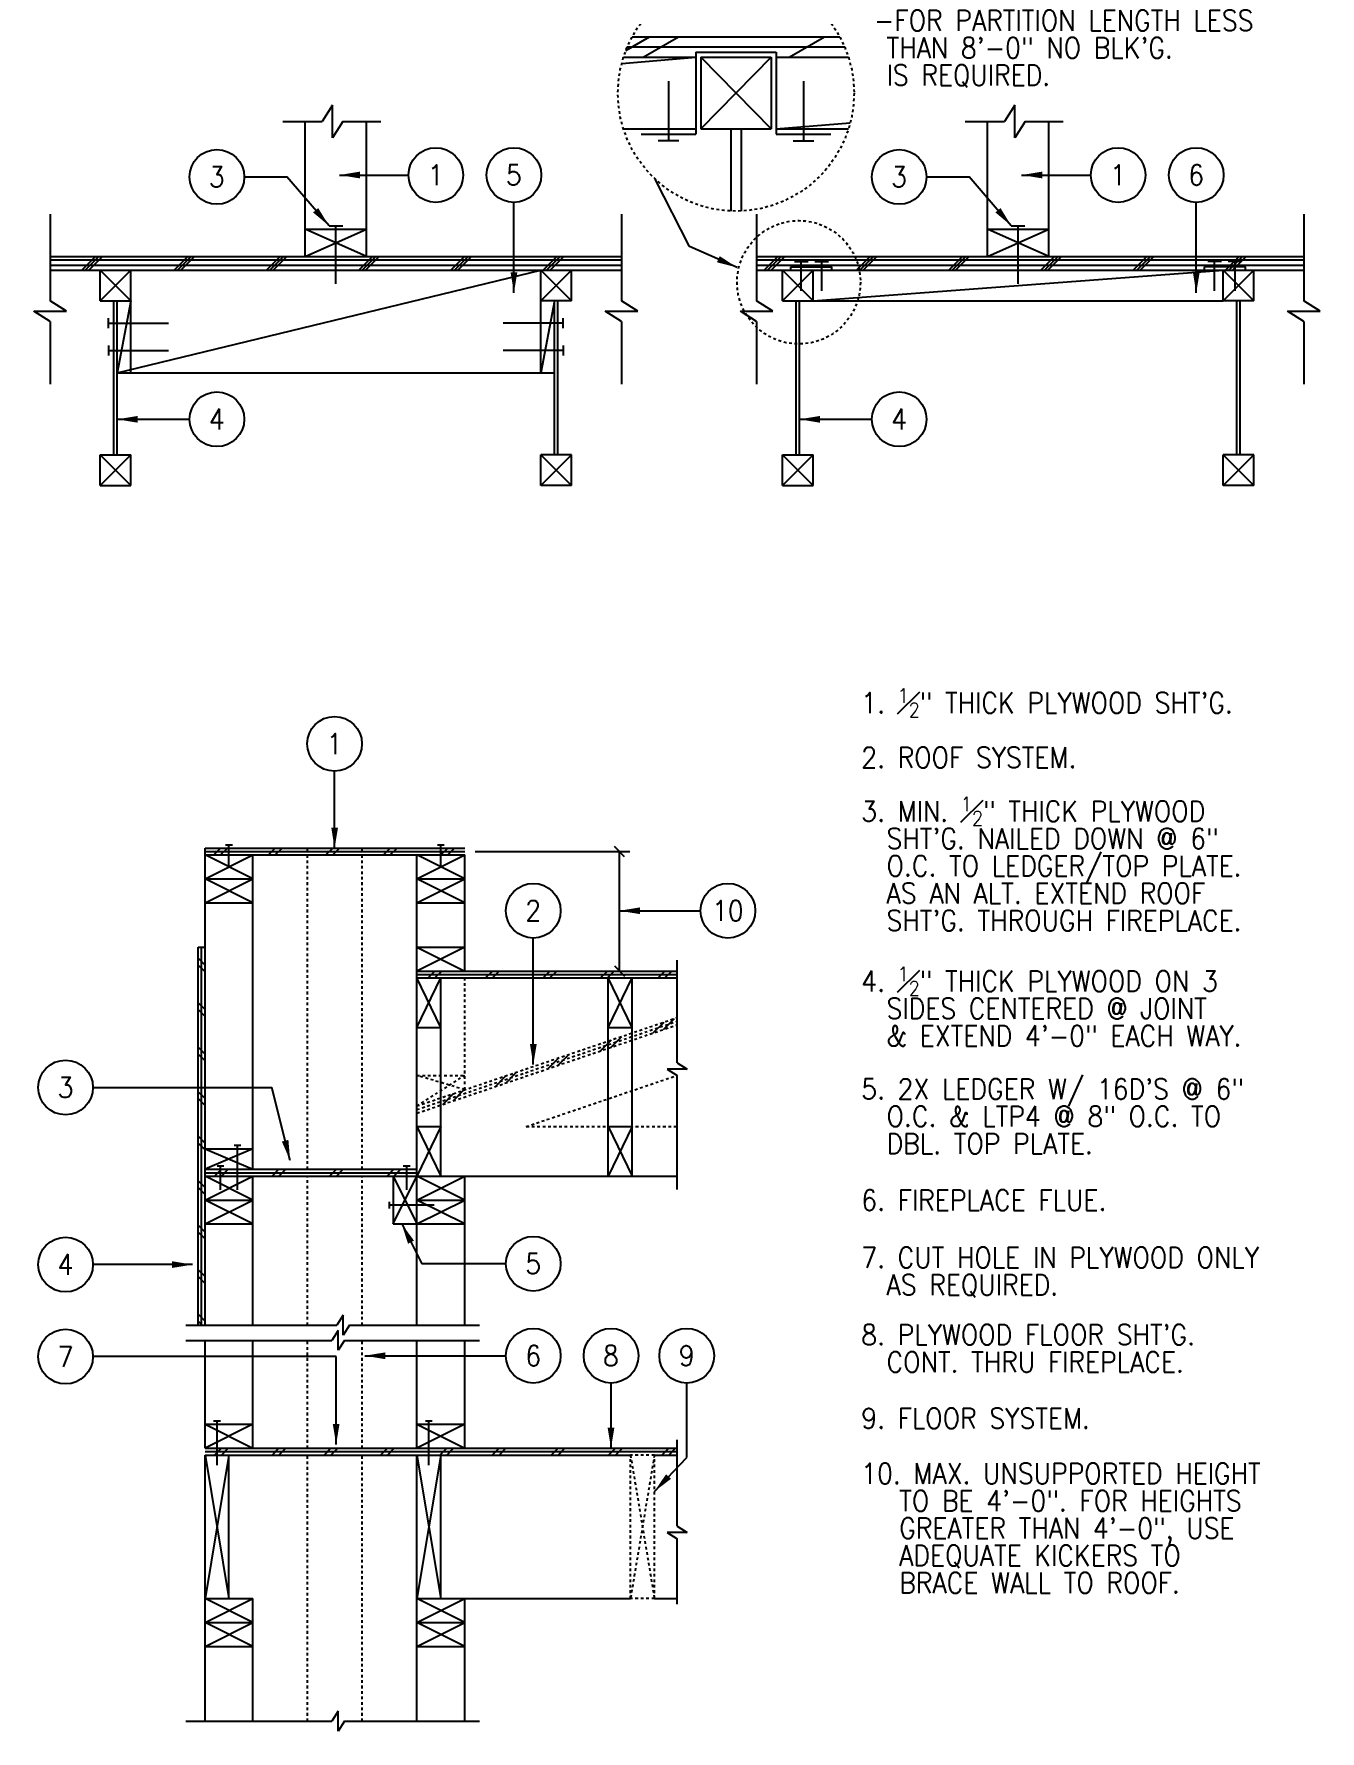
# Model space of a CAD drawing. Header units: inches. Extents: x 3 to 1706, y 9 to 286.
# Drawn here: x 110.1 to 157.1, y 10.2 to 72.3 of the extents above; entities that cross this region are included whole.
import ezdxf
from ezdxf.enums import TextEntityAlignment as Align

# ---------------------------------------------------------------- set-up
doc = ezdxf.new("R2010")
doc.units = ezdxf.units.IN
doc.header["$LTSCALE"] = 0.5
doc.header["$MEASUREMENT"] = 0
doc.linetypes.add('HIDDEN2', pattern=[0.1875, 0.125, -0.0625])
for name, color, linetype in [('A-ANNO-DIMS', 7, 'Continuous'), ('A-ANNO-NOTE', 7, 'Continuous'), ('A-ANNO-SYMB', 7, 'Continuous'), ('A-DETL-IDEN', 7, 'Continuous'), ('A-DETL-MCUT', 2, 'Continuous'), ('A-DETL-PATT', 8, 'Continuous')]:
    doc.layers.add(name, color=color, linetype=linetype)
doc.styles.add('NOTE', font='romans.shx', dxfattribs={"width": 0.9})
doc.dimstyles.new('NOTE8', dxfattribs={"dimscale": 8, "dimtxt": 0.09375, "dimasz": 0.046875, "dimexe": 0.046875, "dimexo": 0.046875, "dimgap": 0.046875, "dimtad": 1, "dimdec": 4, "dimzin": 3, "dimdsep": 46, "dimlunit": 4, "dimtxsty": 'NOTE', "dimblk": 'OBLIQUE', "dimcen": 0.046875, "dimadec": 0, "dimazin": 0, "dimtfac": 0.75, "dimtdec": 4, "dimtofl": 0, "dimtmove": 2, "dimatfit": 3, "dimldrblk": 'OBLIQUE', "dimfxl": 0, "dimfrac": 1, "dimtolj": 1, "dimtzin": 0, "dimarcsym": 0})
doc.dimstyles.new('TEXT8', dxfattribs={"dimscale": 8, "dimtxt": 0.09375, "dimasz": 0.09375, "dimexe": 0.046875, "dimexo": 0.046875, "dimgap": 0.046875, "dimtad": 0, "dimdec": 4, "dimzin": 3, "dimdsep": 46, "dimlunit": 4, "dimtxsty": 'NOTE', "dimcen": 0.046875, "dimadec": 0, "dimazin": 0, "dimtfac": 0.75, "dimtdec": 4, "dimtofl": 0, "dimtmove": 2, "dimatfit": 3, "dimfxl": 0, "dimfrac": 1, "dimtolj": 1, "dimtzin": 0, "dimarcsym": 0})

# ---------------------------------------------------------------- blocks, each defined once
blk = doc.blocks.new('IDEN1')
blk.add_circle((0, 0), 1.5)
at = {"style": 'NOTE', "width": 0.9}
blk.add_attdef('#', text='', height=1.125, dxfattribs=at).set_placement((-0.006, 0.004), align=Align.MIDDLE)
blk = doc.blocks.new('_Oblique')
at = {"color": 0, "lineweight": -2}
blk.add_line((-0.5, -0.5), (0.5, 0.5), dxfattribs=at)
blk = doc.blocks.new('*D55')
at = {"layer": 'A-ANNO-DIMS', "color": 0, "lineweight": -2}
for p, q in [((126.209, 42.367), (131.87, 42.367)), ((131.495, 37.992), (131.495, 42.367)), ((131.761, 37.992), (131.87, 37.992))]:
    blk.add_line(p, q, dxfattribs=at)
at = {"layer": 'Defpoints', "color": 0}
for p in [(125.834, 42.367), (131.495, 42.367), (131.386, 37.992)]:
    blk.add_point(p, dxfattribs=at)
at = {"layer": 'A-ANNO-DIMS', "color": 0, "lineweight": -2, "xscale": 0.375, "yscale": 0.375, "zscale": 0.375}
for p, rotation in [((131.495, 42.367), 90), ((131.495, 37.992), 270)]:
    blk.add_blockref('_Oblique', p, dxfattribs=dict(at, rotation=rotation))

msp = doc.modelspace()

# ---------------------------------------------------------------- linework, layer by layer
at = {"layer": 'A-ANNO-SYMB'}
for p, q in [((120.99172, 69.67312), (120.61455, 69.07709)), ((120.99172, 68.48106), (120.99172, 69.67312)), ((145.95124, 69.67312), (145.57407, 69.07709)), ((145.95124, 68.48106), (145.95124, 69.67312)), ((119.17627, 69.07709), (120.61455, 69.07709)), ((121.36889, 69.07709), (120.99172, 68.48106)), ((121.36889, 69.07709), (122.76218, 69.07709)), ((144.13579, 69.07709), (145.57407, 69.07709)), ((146.32841, 69.07709), (145.95124, 68.48106)), ((146.32841, 69.07709), (147.7217, 69.07709)), ((117.76701, 67.0494), (119.32932, 67.0494)), ((142.72653, 67.0494), (144.28884, 67.0494)), ((110.67108, 65.6836), (110.67108, 62.5184)), ((131.56565, 65.6836), (131.56565, 62.5184)), ((136.51234, 65.6836), (136.51234, 62.5184)), ((156.52517, 65.6836), (156.52517, 62.5184)), ((110.07504, 62.14123), (111.26711, 62.14123)), ((110.67108, 61.76406), (110.07504, 62.14123)), ((111.26711, 62.14123), (110.67108, 62.5184)), ((130.96962, 62.14123), (132.16168, 62.14123)), ((131.56565, 61.76406), (130.96962, 62.14123)), ((132.16168, 62.14123), (131.56565, 62.5184)), ((136.51234, 61.76406), (135.91631, 62.14123)), ((135.91631, 62.14123), (137.10838, 62.14123)), ((137.10838, 62.14123), (136.51234, 62.5184)), ((155.92914, 62.14123), (157.12121, 62.14123)), ((156.52517, 61.76406), (155.92914, 62.14123)), ((157.12121, 62.14123), (156.52517, 62.5184)), ((110.67108, 61.76406), (110.67108, 59.46078)), ((131.56565, 61.76406), (131.56565, 59.46078)), ((136.51234, 61.76406), (136.51234, 59.46078)), ((156.52517, 61.76406), (156.52517, 59.46078)), ((133.60278, 34.63324), (133.60278, 38.39027)), ((133.24006, 34.40372), (133.60278, 34.17419)), ((133.9655, 34.40372), (133.24006, 34.40372)), ((133.60278, 34.63324), (133.9655, 34.40372)), ((133.60278, 30.00241), (133.60278, 34.17419)), ((112.23415, 33.73454), (118.7759, 33.73454)), ((127.34231, 27.28806), (124.26943, 27.28806)), ((115.62783, 25.04058), (121.15663, 25.04058)), ((121.20374, 24.84521), (120.97421, 24.4825)), ((121.38616, 25.4033), (121.15663, 25.04058)), ((121.20374, 24.11978), (121.20374, 24.84521)), ((121.38616, 24.67786), (121.38616, 25.4033)), ((121.61569, 25.04058), (121.38616, 24.67786)), ((121.61569, 25.04058), (126.37426, 25.04058)), ((115.62783, 24.4825), (120.97421, 24.4825)), ((121.43327, 24.4825), (121.20374, 24.11978)), ((121.43327, 24.4825), (126.37426, 24.4825)), ((121.12983, 23.88652), (112.23415, 23.88652)), ((133.95484, 20.20118), (133.95484, 22.91916)), ((133.60278, 17.68266), (133.60278, 20.83848)), ((133.9655, 17.45313), (133.24006, 17.45313)), ((133.24006, 17.45313), (133.60278, 17.22361)), ((133.60278, 17.68266), (133.9655, 17.45313)), ((133.60278, 14.8341), (133.60278, 17.22361)), ((121.20374, 10.91386), (120.97421, 10.55114)), ((121.20374, 10.18842), (121.20374, 10.91386)), ((115.62783, 10.55114), (120.97421, 10.55114)), ((121.43327, 10.55114), (121.20374, 10.18842)), ((121.43327, 10.55114), (126.37426, 10.55114))]:
    msp.add_line(p, q, dxfattribs=at)
at = {"layer": 'A-DETL-IDEN'}
msp.add_line((134.05582, 64.50413), (132.80535, 66.96125), dxfattribs=at)
at = {"layer": 'A-DETL-IDEN', "linetype": 'HIDDEN2'}
for centre, radius in [((135.75575, 70.11631), 4.31964), ((138.05148, 63.19431), 2.25723)]:
    msp.add_circle(centre, radius, dxfattribs=at)
at = {"layer": 'A-DETL-MCUT'}
for p, q in [((131.96031, 72.17881), (139.55119, 72.17881)), ((131.57465, 71.20149), (134.287, 71.42881)), ((131.64034, 71.42881), (134.287, 71.42881)), ((134.287, 71.61631), (134.287, 68.61631)), ((134.287, 71.61631), (137.2245, 71.61631)), ((134.4745, 71.42881), (134.4745, 68.80381)), ((134.4745, 71.42881), (137.037, 71.42881)), ((134.4745, 71.42881), (137.037, 68.80381)), ((137.037, 71.42881), (134.4745, 68.80381)), ((137.037, 71.42881), (137.037, 68.80381)), ((137.2245, 71.61631), (137.2245, 68.61631)), ((137.2245, 71.42881), (139.87117, 71.42881)), ((133.287, 70.55381), (133.287, 68.36631)), ((138.2245, 70.55381), (138.2245, 68.36631)), ((119.99336, 64.13657), (119.99336, 69.07709)), ((122.24336, 64.13657), (122.24336, 69.07709)), ((137.2245, 68.80381), (139.93686, 69.03114)), ((144.95289, 64.13657), (144.95289, 69.07709)), ((147.20289, 64.13657), (147.20289, 69.07709)), ((131.64034, 68.80381), (134.287, 68.80381)), ((132.287, 68.61631), (134.287, 68.61631)), ((133.662, 68.36631), (132.912, 68.36631)), ((134.4745, 68.80381), (137.037, 68.80381)), ((135.56825, 68.80381), (135.56825, 65.80075)), ((135.94325, 68.80381), (135.94325, 65.80075)), ((137.2245, 68.80381), (139.87117, 68.80381)), ((137.2245, 68.61631), (139.2245, 68.61631)), ((137.8495, 68.36631), (138.5995, 68.36631)), ((120.86836, 65.26157), (121.36836, 65.26157)), ((121.11836, 63.13657), (121.11836, 65.26157)), ((145.82789, 65.26157), (146.32789, 65.26157)), ((146.07789, 63.13657), (146.07789, 65.26157)), ((119.99336, 65.13657), (122.24336, 65.13657)), ((119.99336, 64.13657), (122.24336, 65.13657)), ((122.24336, 64.13657), (119.99336, 65.13657)), ((147.20289, 64.13657), (144.95289, 65.13657)), ((144.95289, 64.13657), (147.20289, 65.13657)), ((144.95289, 65.13657), (147.20289, 65.13657)), ((110.67108, 64.13657), (131.56565, 64.13657)), ((136.51234, 64.13657), (156.52517, 64.13657)), ((110.67108, 63.63657), (131.56565, 63.63657)), ((112.49336, 62.51157), (112.49336, 63.63657)), ((113.61836, 62.51157), (112.49336, 63.63657)), ((112.49336, 62.51157), (113.61836, 63.63657)), ((113.11836, 59.88657), (128.61836, 63.63657)), ((113.61836, 59.88657), (113.61836, 63.63657)), ((128.61836, 59.88657), (128.61836, 63.63657)), ((129.74336, 62.51157), (128.61836, 63.63657)), ((128.61836, 62.51157), (129.74336, 63.63657)), ((129.74336, 62.51157), (129.74336, 63.63657)), ((136.51234, 63.63657), (156.52517, 63.63657)), ((137.45289, 62.51157), (138.57789, 63.63657)), ((138.57789, 62.51157), (137.45289, 63.63657)), ((137.45289, 62.51157), (137.45289, 63.63657)), ((137.76539, 63.76157), (139.26539, 63.76157)), ((137.76539, 63.63657), (137.76539, 63.76157)), ((137.89039, 63.94907), (138.39039, 63.94907)), ((138.14039, 62.87697), (138.14039, 63.94907)), ((138.57789, 62.51157), (153.57789, 63.63657)), ((138.57789, 62.51157), (138.57789, 63.63657)), ((138.64039, 63.94907), (139.14039, 63.94907)), ((138.89039, 62.87697), (138.89039, 63.94907)), ((139.26539, 63.63657), (139.26539, 63.76157)), ((154.39039, 63.76157), (152.89039, 63.76157)), ((152.89039, 63.63657), (152.89039, 63.76157)), ((153.51539, 63.94907), (153.01539, 63.94907)), ((153.26539, 62.87697), (153.26539, 63.94907)), ((153.57789, 62.51157), (153.57789, 63.63657)), ((153.57789, 62.51157), (154.70289, 63.63657)), ((154.70289, 62.51157), (153.57789, 63.63657)), ((154.26539, 63.94907), (153.76539, 63.94907)), ((154.01539, 62.87697), (154.01539, 63.94907)), ((154.39039, 63.63657), (154.39039, 63.76157)), ((154.70289, 62.51157), (154.70289, 63.63657)), ((112.49336, 62.51157), (113.61836, 62.51157)), ((112.99336, 56.88657), (112.99336, 62.51157)), ((113.11836, 56.88657), (113.11836, 62.51157)), ((113.61836, 62.51157), (113.11836, 59.88657)), ((129.11836, 62.51157), (128.61836, 59.88657)), ((129.74336, 62.51157), (128.61836, 62.51157)), ((129.11836, 56.88657), (129.11836, 62.51157)), ((129.24336, 56.88657), (129.24336, 62.51157)), ((137.45289, 62.51157), (138.57789, 62.51157)), ((137.95289, 56.88657), (137.95289, 62.51157)), ((138.07789, 56.88657), (138.07789, 62.51157)), ((138.57789, 62.51157), (153.57789, 62.51157)), ((154.70289, 62.51157), (153.57789, 62.51157)), ((154.07789, 56.88657), (154.07789, 62.51157)), ((154.20289, 56.88657), (154.20289, 62.51157)), ((112.80586, 61.51157), (112.80586, 61.88657)), ((112.80586, 61.69907), (114.99336, 61.69907)), ((129.43086, 61.69907), (127.24336, 61.69907)), ((129.43086, 61.51157), (129.43086, 61.88657)), ((112.80586, 60.88657), (112.80586, 60.51157)), ((129.43086, 60.88657), (129.43086, 60.51157)), ((112.80586, 60.69907), (114.99336, 60.69907)), ((129.43086, 60.69907), (127.24336, 60.69907)), ((113.11836, 59.88657), (129.11836, 59.88657)), ((112.49336, 55.76157), (113.61836, 56.88657)), ((113.61836, 55.76157), (112.49336, 56.88657)), ((112.49336, 55.76157), (112.49336, 56.88657)), ((112.49336, 56.88657), (113.61836, 56.88657)), ((113.61836, 55.76157), (113.61836, 56.88657)), ((129.74336, 56.88657), (128.61836, 56.88657)), ((128.61836, 55.76157), (128.61836, 56.88657)), ((129.74336, 55.76157), (128.61836, 56.88657)), ((128.61836, 55.76157), (129.74336, 56.88657)), ((129.74336, 55.76157), (129.74336, 56.88657)), ((137.45289, 56.88657), (138.57789, 56.88657)), ((137.45289, 55.76157), (138.57789, 56.88657)), ((138.57789, 55.76157), (137.45289, 56.88657)), ((137.45289, 55.76157), (137.45289, 56.88657)), ((138.57789, 55.76157), (138.57789, 56.88657)), ((153.57789, 55.76157), (154.70289, 56.88657)), ((154.70289, 55.76157), (153.57789, 56.88657)), ((153.57789, 55.76157), (153.57789, 56.88657)), ((154.70289, 56.88657), (153.57789, 56.88657)), ((154.70289, 55.76157), (154.70289, 56.88657)), ((112.49336, 55.76157), (113.61836, 55.76157)), ((129.74336, 55.76157), (128.61836, 55.76157)), ((137.45289, 55.76157), (138.57789, 55.76157)), ((154.70289, 55.76157), (153.57789, 55.76157)), ((116.33439, 25.04058), (116.33439, 42.49154)), ((116.33439, 42.49154), (125.83439, 42.49154)), ((116.33439, 41.36654), (118.08439, 42.24154)), ((118.08439, 41.36654), (116.33439, 42.24154)), ((116.33439, 42.24154), (125.83439, 42.24154)), ((117.08439, 42.61654), (117.33439, 42.61654)), ((117.20939, 41.80404), (117.20939, 42.61654)), ((118.08439, 30.74154), (118.08439, 42.24154)), ((124.08439, 37.99154), (124.08439, 42.24154)), ((124.08439, 41.36654), (125.83439, 42.24154)), ((125.83439, 41.36654), (124.08439, 42.24154)), ((124.83439, 42.61654), (125.08439, 42.61654)), ((124.95939, 41.80404), (124.95939, 42.61654)), ((125.83439, 37.99154), (125.83439, 42.24154)), ((116.33439, 41.36654), (118.08439, 41.36654)), ((118.08439, 40.49154), (116.33439, 41.36654)), ((116.33439, 40.49154), (118.08439, 41.36654)), ((124.08439, 41.36654), (125.83439, 41.36654)), ((125.83439, 40.49154), (124.08439, 41.36654)), ((124.08439, 40.49154), (125.83439, 41.36654)), ((116.33439, 40.49154), (118.08439, 40.49154)), ((124.08439, 40.49154), (125.83439, 40.49154)), ((116.08439, 25.04058), (116.08439, 38.86654)), ((116.08439, 38.86654), (116.33439, 38.86654)), ((124.08439, 38.86654), (125.83439, 37.99154)), ((125.83439, 38.86654), (124.08439, 37.99154)), ((124.08439, 38.86654), (125.83439, 38.86654)), ((124.08439, 37.99154), (133.60278, 37.99154)), ((124.08439, 25.04058), (124.08439, 37.99154)), ((124.08439, 37.74154), (133.60278, 37.74154)), ((124.08439, 35.92904), (124.95939, 37.74154)), ((124.95939, 35.92904), (124.08439, 37.74154)), ((124.95939, 30.49154), (124.95939, 37.74154)), ((131.08439, 30.49154), (131.08439, 37.74154)), ((131.95939, 35.92904), (131.08439, 37.74154)), ((131.08439, 35.92904), (131.95939, 37.74154)), ((131.95939, 30.49154), (131.95939, 37.74154)), ((124.08439, 35.92904), (124.95939, 35.92904)), ((131.08439, 35.92904), (131.95939, 35.92904)), ((124.08439, 32.30404), (124.95939, 30.49154)), ((124.95939, 32.30404), (124.08439, 30.49154)), ((124.08439, 32.30404), (124.95939, 32.30404)), ((131.08439, 32.30404), (131.95939, 32.30404)), ((131.08439, 32.30404), (131.95939, 30.49154)), ((131.95939, 32.30404), (131.08439, 30.49154)), ((116.33439, 31.49154), (118.08439, 31.49154)), ((116.33439, 31.49154), (118.08439, 30.74154)), ((118.08439, 31.49154), (116.33439, 30.74154)), ((117.64689, 31.61654), (117.39689, 31.61654)), ((117.52189, 29.99154), (117.52189, 31.61654)), ((116.33439, 30.74154), (124.08439, 30.74154)), ((116.33439, 30.49154), (133.60278, 30.49154)), ((116.33439, 29.61654), (118.08439, 30.49154)), ((118.08439, 29.61654), (116.33439, 30.49154)), ((116.77189, 30.86654), (117.02189, 30.86654)), ((116.89689, 29.99154), (116.89689, 30.86654)), ((118.08439, 25.04058), (118.08439, 30.49154)), ((123.20939, 30.49154), (123.20939, 28.74154)), ((123.20939, 28.74154), (124.08439, 30.49154)), ((123.20939, 30.49154), (124.08439, 28.74154)), ((123.58439, 30.86654), (123.83439, 30.86654)), ((123.70939, 29.99154), (123.70939, 30.86654)), ((124.08439, 29.61654), (125.83439, 30.49154)), ((125.83439, 29.61654), (124.08439, 30.49154)), ((125.83439, 25.04058), (125.83439, 30.49154)), ((116.33439, 29.61654), (118.08439, 29.61654)), ((118.08439, 28.74154), (116.33439, 29.61654)), ((116.33439, 28.74154), (118.08439, 29.61654)), ((123.08439, 29.30404), (123.08439, 29.55404)), ((124.70939, 29.42904), (123.08439, 29.42904)), ((124.08439, 29.61654), (125.83439, 29.61654)), ((125.83439, 28.74154), (124.08439, 29.61654)), ((124.08439, 28.74154), (125.83439, 29.61654)), ((116.33439, 28.74154), (118.08439, 28.74154)), ((123.20939, 28.74154), (125.83439, 28.74154)), ((116.33439, 20.53769), (116.33439, 24.4825)), ((118.08439, 20.53769), (118.08439, 24.4825)), ((124.08439, 20.53769), (124.08439, 24.4825)), ((125.83439, 20.53769), (125.83439, 24.4825)), ((116.33439, 21.41269), (118.08439, 21.41269)), ((118.08439, 21.41269), (116.33439, 20.53769)), ((116.33439, 21.41269), (118.08439, 20.53769)), ((116.64689, 21.53769), (116.89689, 21.53769)), ((116.77189, 19.91269), (116.77189, 21.53769)), ((124.08439, 21.41269), (125.83439, 20.53769)), ((125.83439, 21.41269), (124.08439, 20.53769)), ((124.08439, 21.41269), (125.83439, 21.41269)), ((124.39689, 21.53769), (124.64689, 21.53769)), ((124.52189, 19.91269), (124.52189, 21.53769)), ((116.33439, 20.53769), (133.60278, 20.53769)), ((116.33439, 10.55114), (116.33439, 20.28769)), ((116.33439, 20.28769), (131.89689, 20.28769)), ((117.20939, 20.28769), (116.33439, 15.03769)), ((116.33439, 20.28769), (117.20939, 15.03769)), ((117.20939, 15.03769), (117.20939, 20.28769)), ((124.08439, 20.28769), (124.95939, 15.03769)), ((124.95939, 20.28769), (124.08439, 15.03769)), ((124.08439, 10.55114), (124.08439, 20.28769)), ((124.95939, 15.03769), (124.95939, 20.28769)), ((132.77189, 20.28769), (133.60278, 20.28769)), ((116.33439, 15.03769), (118.08439, 15.03769)), ((118.08439, 14.16269), (116.33439, 15.03769)), ((116.33439, 14.16269), (118.08439, 15.03769)), ((118.08439, 10.55114), (118.08439, 15.03769)), ((124.08439, 14.16269), (125.83439, 15.03769)), ((125.83439, 14.16269), (124.08439, 15.03769)), ((124.08439, 15.03769), (131.89689, 15.03769)), ((125.83439, 10.55114), (125.83439, 15.03769)), ((132.77189, 15.03769), (133.60278, 15.03769)), ((116.33439, 14.16269), (118.08439, 14.16269)), ((116.33439, 13.28769), (118.08439, 14.16269)), ((118.08439, 13.28769), (116.33439, 14.16269)), ((125.83439, 13.28769), (124.08439, 14.16269)), ((124.08439, 13.28769), (125.83439, 14.16269)), ((124.08439, 14.16269), (125.83439, 14.16269)), ((116.33439, 13.28769), (118.08439, 13.28769)), ((124.08439, 13.28769), (125.83439, 13.28769))]:
    msp.add_line(p, q, dxfattribs=at)
at = {"layer": 'A-DETL-MCUT', "linetype": 'HIDDEN2'}
for p, q in [((120.08439, 30.74154), (120.08439, 42.49154)), ((122.08439, 30.74154), (122.08439, 42.49154)), ((125.83439, 33.65235), (125.83439, 37.74154)), ((124.08439, 33.05831), (133.60278, 36.28937)), ((124.08439, 32.7943), (133.60278, 36.02536)), ((124.08439, 34.17904), (125.83439, 34.17904)), ((124.08439, 33.05831), (125.83439, 34.17904)), ((125.83439, 33.65235), (124.08439, 34.17904)), ((128.08439, 32.30404), (133.5996, 34.1762)), ((128.08439, 32.30404), (133.60278, 32.30404)), ((120.08439, 25.04058), (120.08439, 30.49154)), ((122.08439, 25.04058), (122.08439, 30.49154)), ((120.08439, 20.53769), (120.08439, 24.4825)), ((122.08439, 20.53769), (122.08439, 24.4825)), ((120.08439, 10.55114), (120.08439, 20.28769)), ((122.08439, 10.55114), (122.08439, 20.28769)), ((131.89689, 20.28769), (132.77189, 15.03769)), ((132.77189, 20.28769), (131.89689, 15.03769)), ((131.89689, 15.03769), (131.89689, 20.28769)), ((132.77189, 20.28769), (131.89689, 20.28769)), ((132.77189, 15.03769), (132.77189, 20.28769)), ((132.77189, 15.03769), (131.89689, 15.03769))]:
    msp.add_line(p, q, dxfattribs=at)
at = {"layer": 'A-DETL-PATT'}
for p, q in [((131.72812, 71.67754), (132.59635, 72.17881)), ((132.35683, 71.42881), (133.65587, 72.17881)), ((137.69903, 71.42881), (138.99807, 72.17881)), ((131.77937, 71.80381), (139.73214, 71.80381)), ((110.67108, 64.01157), (131.56565, 64.01157)), ((111.82856, 63.63657), (112.32856, 64.13657)), ((111.95356, 63.63657), (112.45356, 64.13657)), ((112.07856, 63.63657), (112.57856, 64.13657)), ((115.20356, 63.63657), (115.70356, 64.13657)), ((115.32856, 63.63657), (115.82856, 64.13657)), ((115.45356, 63.63657), (115.95356, 64.13657)), ((118.57856, 63.63657), (119.07856, 64.13657)), ((118.70356, 63.63657), (119.20356, 64.13657)), ((118.82856, 63.63657), (119.32856, 64.13657)), ((121.95356, 63.63657), (122.45356, 64.13657)), ((122.07856, 63.63657), (122.57856, 64.13657)), ((122.20356, 63.63657), (122.70356, 64.13657)), ((125.32856, 63.63657), (125.82856, 64.13657)), ((125.45356, 63.63657), (125.95356, 64.13657)), ((125.57856, 63.63657), (126.07856, 64.13657)), ((128.70356, 63.63657), (129.20356, 64.13657)), ((128.82856, 63.63657), (129.32856, 64.13657)), ((128.95356, 63.63657), (129.45356, 64.13657)), ((136.51234, 64.01157), (156.52517, 64.01157)), ((136.78809, 63.63657), (137.28809, 64.13657)), ((136.91309, 63.63657), (137.41309, 64.13657)), ((137.03809, 63.63657), (137.53809, 64.13657)), ((140.16309, 63.63657), (140.66309, 64.13657)), ((140.28809, 63.63657), (140.78809, 64.13657)), ((140.41309, 63.63657), (140.91309, 64.13657)), ((143.53809, 63.63657), (144.03809, 64.13657)), ((143.66309, 63.63657), (144.16309, 64.13657)), ((143.78809, 63.63657), (144.28809, 64.13657)), ((146.91309, 63.63657), (147.41309, 64.13657)), ((147.03809, 63.63657), (147.53809, 64.13657)), ((147.16309, 63.63657), (147.66309, 64.13657)), ((150.28809, 63.63657), (150.78809, 64.13657)), ((150.41309, 63.63657), (150.91309, 64.13657)), ((150.53809, 63.63657), (151.03809, 64.13657)), ((153.66309, 63.63657), (154.16309, 64.13657)), ((153.78809, 63.63657), (154.28809, 64.13657)), ((153.91309, 63.63657), (154.41309, 64.13657)), ((110.67108, 63.82407), (131.56565, 63.82407)), ((136.51234, 63.82407), (156.52517, 63.82407)), ((116.33439, 42.36654), (125.83439, 42.36654)), ((116.65473, 42.24154), (116.90473, 42.49154)), ((116.90473, 42.24154), (117.15473, 42.49154)), ((118.6534, 42.24154), (118.9034, 42.49154)), ((118.9034, 42.24154), (119.1534, 42.49154)), ((120.75643, 42.24154), (121.00643, 42.49154)), ((121.00643, 42.24154), (121.25643, 42.49154)), ((122.85945, 42.24154), (123.10945, 42.49154)), ((123.10945, 42.24154), (123.35945, 42.49154)), ((124.96247, 42.24154), (125.21247, 42.49154)), ((125.21247, 42.24154), (125.46247, 42.49154)), ((116.20939, 25.04058), (116.20939, 38.86654)), ((116.33439, 38.2131), (116.08439, 38.4631)), ((116.33439, 37.9631), (116.08439, 38.2131)), ((124.49374, 37.74154), (124.74374, 37.99154)), ((124.74374, 37.74154), (124.99374, 37.99154)), ((126.59676, 37.74154), (126.84676, 37.99154)), ((126.84676, 37.74154), (127.09676, 37.99154)), ((128.69978, 37.74154), (128.94978, 37.99154)), ((128.94978, 37.74154), (129.19978, 37.99154)), ((130.80281, 37.74154), (131.05281, 37.99154)), ((131.05281, 37.74154), (131.30281, 37.99154)), ((132.90583, 37.74154), (133.15583, 37.99154)), ((133.15583, 37.74154), (133.40583, 37.99154)), ((124.08439, 37.86654), (133.60278, 37.86654)), ((116.33439, 36.58507), (116.08439, 36.83507)), ((116.33439, 36.33507), (116.08439, 36.58507)), ((132.72792, 35.72838), (133.1276, 36.12807)), ((133.10639, 35.85686), (133.50608, 36.25654)), ((130.80302, 35.07497), (131.20271, 35.47465)), ((131.1815, 35.20344), (131.58118, 35.60313)), ((116.33439, 34.95705), (116.08439, 35.20705)), ((116.33439, 34.70705), (116.08439, 34.95705)), ((128.87813, 34.42155), (129.27781, 34.82124)), ((129.2566, 34.55003), (129.65629, 34.94971)), ((126.95323, 33.76814), (127.35292, 34.16782)), ((127.33171, 33.89661), (127.73139, 34.2963)), ((116.33439, 33.32902), (116.08439, 33.57902)), ((125.40681, 33.2432), (125.8065, 33.64289)), ((116.33439, 33.07902), (116.08439, 33.32902)), ((125.02834, 33.11472), (125.42802, 33.51441)), ((116.33439, 31.70099), (116.08439, 31.95099)), ((116.33439, 31.45099), (116.08439, 31.70099)), ((116.33439, 30.61654), (124.08439, 30.61654)), ((116.68451, 30.49154), (116.93451, 30.74154)), ((116.93451, 30.49154), (117.18451, 30.74154)), ((118.78753, 30.49154), (119.03753, 30.74154)), ((119.03753, 30.49154), (119.28753, 30.74154)), ((120.89055, 30.49154), (121.14055, 30.74154)), ((121.14055, 30.49154), (121.39055, 30.74154)), ((122.99357, 30.49154), (123.24357, 30.74154)), ((123.24357, 30.49154), (123.49357, 30.74154)), ((116.33439, 30.07297), (116.08439, 30.32297)), ((116.33439, 29.82297), (116.08439, 30.07297)), ((116.33439, 28.44494), (116.08439, 28.69494)), ((116.33439, 28.19494), (116.08439, 28.44494)), ((116.33439, 26.81691), (116.08439, 27.06691)), ((116.33439, 26.56691), (116.08439, 26.81691)), ((116.33439, 25.18889), (116.08439, 25.43889)), ((116.23269, 25.04058), (116.08439, 25.18889)), ((116.68451, 20.28769), (116.93451, 20.53769)), ((116.93451, 20.28769), (117.18451, 20.53769)), ((118.78753, 20.28769), (119.03753, 20.53769)), ((119.03753, 20.28769), (119.28753, 20.53769)), ((120.68575, 20.28769), (120.93575, 20.53769)), ((120.93575, 20.28769), (121.18575, 20.53769)), ((122.75463, 20.28769), (123.00463, 20.53769)), ((123.00463, 20.28769), (123.25463, 20.53769)), ((124.92592, 20.28769), (125.17592, 20.53769)), ((125.17592, 20.28769), (125.42592, 20.53769)), ((126.8412, 20.28769), (127.0912, 20.53769)), ((127.0912, 20.28769), (127.3412, 20.53769)), ((128.99542, 20.28769), (129.24542, 20.53769)), ((129.24542, 20.28769), (129.49542, 20.53769)), ((131.09845, 20.28769), (131.34845, 20.53769)), ((131.34845, 20.28769), (131.59845, 20.53769)), ((133.04538, 20.28769), (133.29538, 20.53769)), ((133.29538, 20.28769), (133.54538, 20.53769)), ((116.33439, 20.41269), (133.60278, 20.41269))]:
    msp.add_line(p, q, dxfattribs=at)
at = {"layer": 'A-DETL-PATT', "linetype": 'HIDDEN2'}
msp.add_line((124.08439, 32.9263), (133.60278, 36.15736), dxfattribs=at)

# ---------------------------------------------------------------- block references
at = {"layer": 'A-ANNO-DIMS', "xscale": 0.6666666666666666, "yscale": 0.6666666666666666, "zscale": 0.6666666666666666}
msp.add_blockref('IDEN1', (135.46182, 40.20061), dxfattribs=at).add_auto_attribs({'#': '10'})
at = {"layer": 'A-ANNO-SYMB', "xscale": 0.6666666666666666, "yscale": 0.6666666666666666, "zscale": 0.6666666666666666}
for p, values in [((116.76701, 67.0494), {'#': '3'}), ((124.77564, 67.11887), {'#': '1'}), ((127.63343, 67.11887), {'#': '5'}), ((141.72653, 67.0494), {'#': '3'}), ((149.73516, 67.11887), {'#': '1'}), ((152.59295, 67.11887), {'#': '6'}), ((116.76701, 58.1807), {'#': '4'}), ((141.72653, 58.1807), {'#': '4'}), ((121.07405, 46.30805), {'#': '1'}), ((128.34231, 40.20061), {'#': '2'}), ((111.23415, 33.73454), {'#': '3'}), ((111.23415, 27.25437), {'#': '4'}), ((128.34231, 27.28806), {'#': '5'}), ((111.23415, 23.88652), {'#': '7'}), ((128.34231, 23.91916), {'#': '6'}), ((131.18402, 23.91916), {'#': '8'}), ((133.95484, 23.91916), {'#': '9'})]:
    msp.add_blockref('IDEN1', p, dxfattribs=at).add_auto_attribs(values)

# ---------------------------------------------------------------- texts
at = {"layer": 'A-ANNO-NOTE', "char_height": 0.75, "width": 19.5, "attachment_point": 1, "line_spacing_factor": 0.8, "style": 'NOTE'}
for s, insert in [('-FOR PARTITION LENGTH LESS\\P THAN 8\'-0" NO BLK\'G.\\P IS REQUIRED.', (140.80039, 73.14931)), ('\\A1;1. {\\H0.7x;\\S1#2;}" THICK PLYWOOD SHT\'G.', (140.33734, 48.33009)), ('2. ROOF SYSTEM.', (140.33734, 46.17968)), ('\\A1;3. MIN. {\\H0.7x;\\S1#2;}" THICK PLYWOOD\\P  SHT\'G. NAILED DOWN @ 6"\\P  O.C. TO LEDGER/TOP PLATE.\\P  AS AN ALT. EXTEND ROOF\\P  SHT\'G. THROUGH FIREPLACE.', (140.33734, 44.36609)), ('\\A1;4. {\\H0.7x;\\S1#2;}" THICK PLYWOOD ON 3\\P  SIDES CENTERED @ JOINT\\P  & EXTEND 4\'-0" EACH WAY.', (140.33734, 38.14806)), ('5. 2X LEDGER W/ 16D\'S @ 6"\\P  O.C. & LTP4 @ 8" O.C. TO\\P  DBL. TOP PLATE.', (140.33734, 34.05452)), ('6. FIREPLACE FLUE.', (140.33734, 29.98689)), ('7. CUT HOLE IN PLYWOOD ONLY\\P  AS REQUIRED.', (140.33734, 27.8883)), ("8. PLYWOOD FLOOR SHT'G.\\P  CONT. THRU FIREPLACE.", (140.33734, 25.06428)), ('9. FLOOR SYSTEM.', (140.33734, 22.00708)), ('10. MAX. UNSUPPORTED HEIGHT\\P   TO BE 4\'-0". FOR HEIGHTS\\P   GREATER THAN 4\'-0", USE\\P   ADEQUATE KICKERS TO\\P   BRACE WALL TO ROOF.', (140.33734, 19.98622))]:
    msp.add_mtext(s, dxfattribs=dict(at, insert=insert))

# ---------------------------------------------------------------- dimensions: what is measured, and where the dimension line sits
at = {"layer": 'A-ANNO-DIMS'}
dim = msp.add_linear_dim(base=(131.49503, 42.36654), p1=(131.38624, 37.99154), p2=(125.83439, 42.36654), angle=90, text=' ', dimstyle='NOTE8', dxfattribs=at)
dim.commit()
dim.dimension.update_dxf_attribs({"geometry": '*D55', "text_midpoint": (131.49503, 40.17904)})

# ---------------------------------------------------------------- leaders
msp.add_leader([(131.49503, 40.20061), (134.46182, 40.20061)], dimstyle='TEXT8', dxfattribs=at)
at = {"layer": 'A-ANNO-SYMB'}
for points in [[(121.24658, 67.11887), (123.77564, 67.11887)], [(146.2061, 67.11887), (148.73516, 67.11887)], [(120.86836, 65.26157), (119.32932, 67.0494)], [(145.82789, 65.26157), (144.28884, 67.0494)], [(127.63343, 62.80687), (127.63343, 66.11887)], [(152.59295, 62.80687), (152.59295, 66.11887)], [(113.11836, 58.1807), (115.76701, 58.1807)], [(138.07789, 58.1807), (140.72653, 58.1807)], [(121.07405, 42.49154), (121.07405, 45.30805)], [(128.34231, 34.5734), (128.34231, 39.20061)], [(119.44633, 31.05927), (118.7759, 33.73454)], [(123.52747, 28.74154), (124.26943, 27.28806)], [(115.87225, 27.25437), (112.23415, 27.25437)], [(121.12983, 20.67669), (121.12983, 23.88652)], [(122.17467, 23.91916), (127.34231, 23.91916)], [(131.18402, 20.53769), (131.18402, 22.91916)], [(132.77189, 18.95745), (133.95484, 20.20118)]]:
    msp.add_leader(points, dimstyle='TEXT8', dxfattribs=at)
at = {"layer": 'A-DETL-IDEN'}
msp.add_leader([(135.79559, 63.73649), (134.05582, 64.50413)], dimstyle='TEXT8', dxfattribs=at)

doc.saveas('drawing.dxf')
